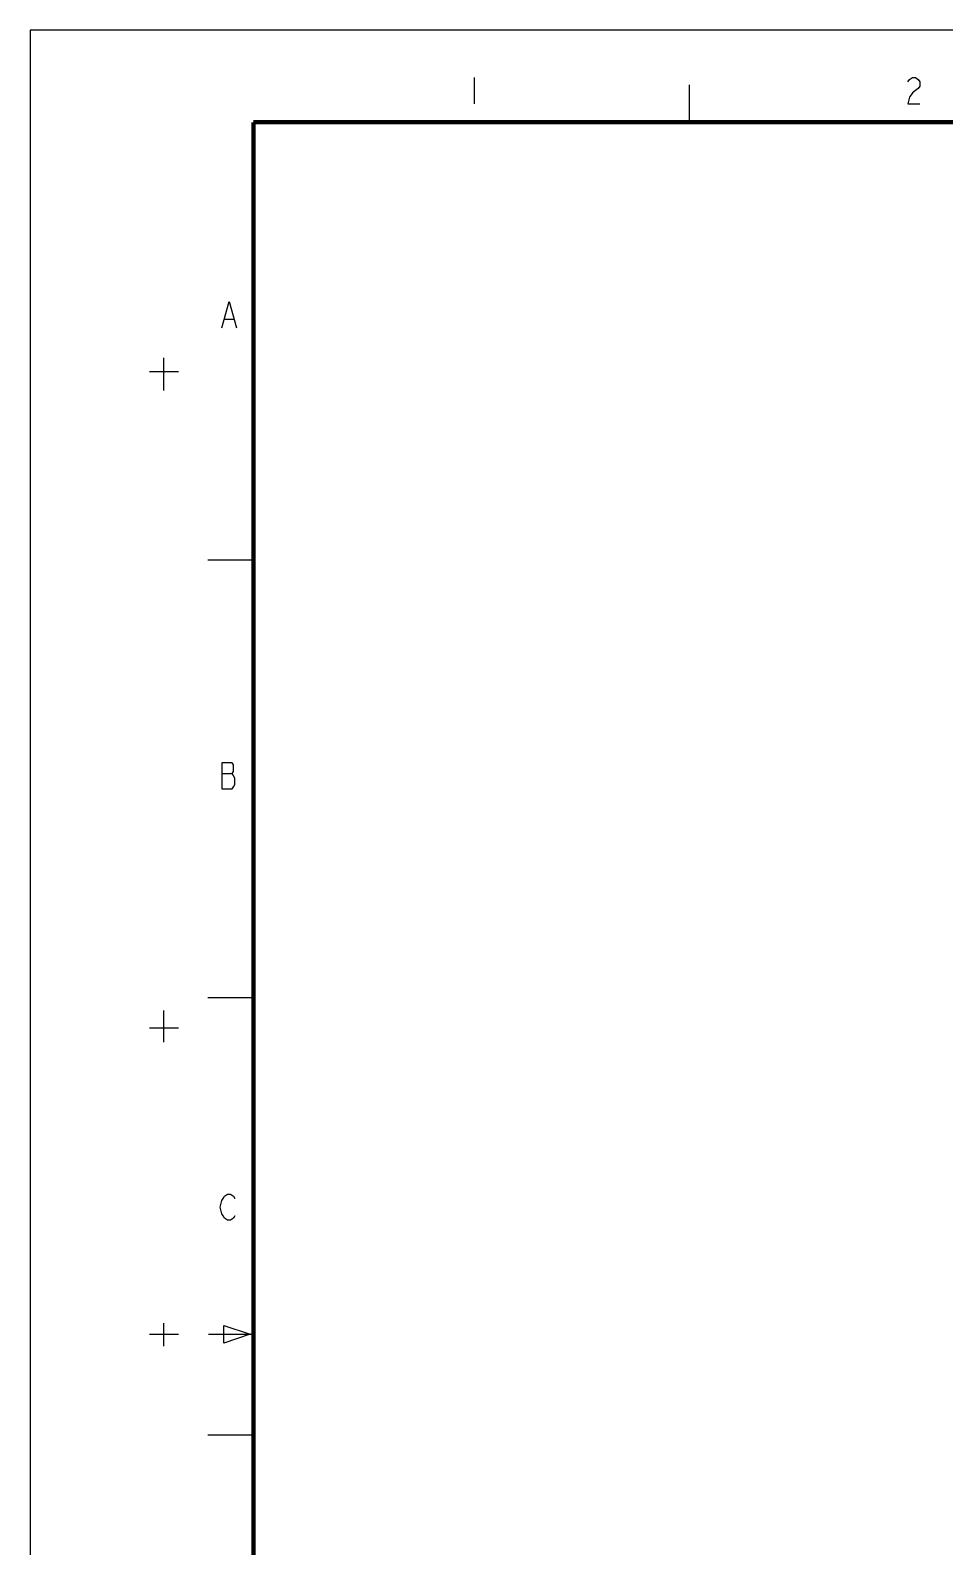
# Model space of a CAD drawing. Header units: millimetres. Extents: x 0 to 2520, y 0 to 1796.
# Drawn here: x 0 to 627, y 742 to 1782 of the extents above; entities that cross this region are included whole.
import ezdxf

# ---------------------------------------------------------------- set-up
doc = ezdxf.new("R2010")
doc.units = ezdxf.units.MM
doc.header["$LTSCALE"] = 50

msp = doc.modelspace()

# ---------------------------------------------------------------- linework, layer by layer
at = {"color": 7, "linetype": 'Continuous'}
for p, q in [((2520, 1782), (0, 1782)), ((0, 1782), (0, 0)), ((304.337, 1749.708), (304.337, 1731.708)), ((451.612, 1744.601), (451.612, 1719)), ((1413, 1719), (153, 1719)), ((153, 1719), (153, 57)), ((133.215, 1584.057), (139.29, 1584.057)), ((91.612, 1534.999), (91.612, 1557.514)), ((81.754, 1548), (101.643, 1548)), ((121.6, 1419), (153, 1419)), ((131.19, 1272.358), (138.277, 1272.358)), ((121.6, 1119), (153, 1119)), ((91.612, 1088.275), (91.612, 1109.921)), ((81.754, 1098), (101.643, 1098)), ((91.612, 879.815), (91.612, 895.587)), ((81.754, 888), (101.643, 888)), ((122.082, 888), (153, 888)), ((132.66, 894), (150.66, 888)), ((132.66, 882), (132.66, 894)), ((150.66, 888), (132.66, 882)), ((121.6, 819), (153, 819))]:
    msp.add_line(p, q, dxfattribs=at)
for points in [[(601.72, 1746.708), (602.732, 1748.208), (604.757, 1749.708), (606.782, 1749.708), (608.807, 1748.208), (609.82, 1746.708), (609.82, 1743.708), (608.807, 1742.208), (606.782, 1740.708), (604.757, 1739.208), (602.732, 1736.208), (601.72, 1731.708), (609.82, 1731.708)], [(131.19, 1578.057), (136.252, 1596.057), (141.315, 1578.057)], [(131.19, 1279.858), (131.19, 1261.859), (138.277, 1261.859), (139.29, 1263.358), (140.302, 1264.858), (140.302, 1269.359), (139.29, 1270.858), (138.277, 1272.358), (139.29, 1273.859), (139.29, 1278.358), (138.277, 1279.858), (131.19, 1279.858)], [(140.302, 969.109), (139.29, 967.609), (137.265, 966.109), (135.24, 966.109), (133.215, 967.609), (132.202, 969.109), (131.19, 970.609), (130.177, 975.109), (131.19, 979.609), (132.202, 981.109), (133.215, 982.609), (135.24, 984.109), (137.265, 984.109), (139.29, 982.609), (140.302, 981.109)]]:
    msp.add_lwpolyline(points, dxfattribs=at)
at = {"color": 7, "linetype": 'Continuous', "const_width": 3}
for points in [[(1413, 1719), (153, 1719)], [(153, 1719), (153, 57)]]:
    msp.add_lwpolyline(points, dxfattribs=at)

doc.saveas('drawing.dxf')
